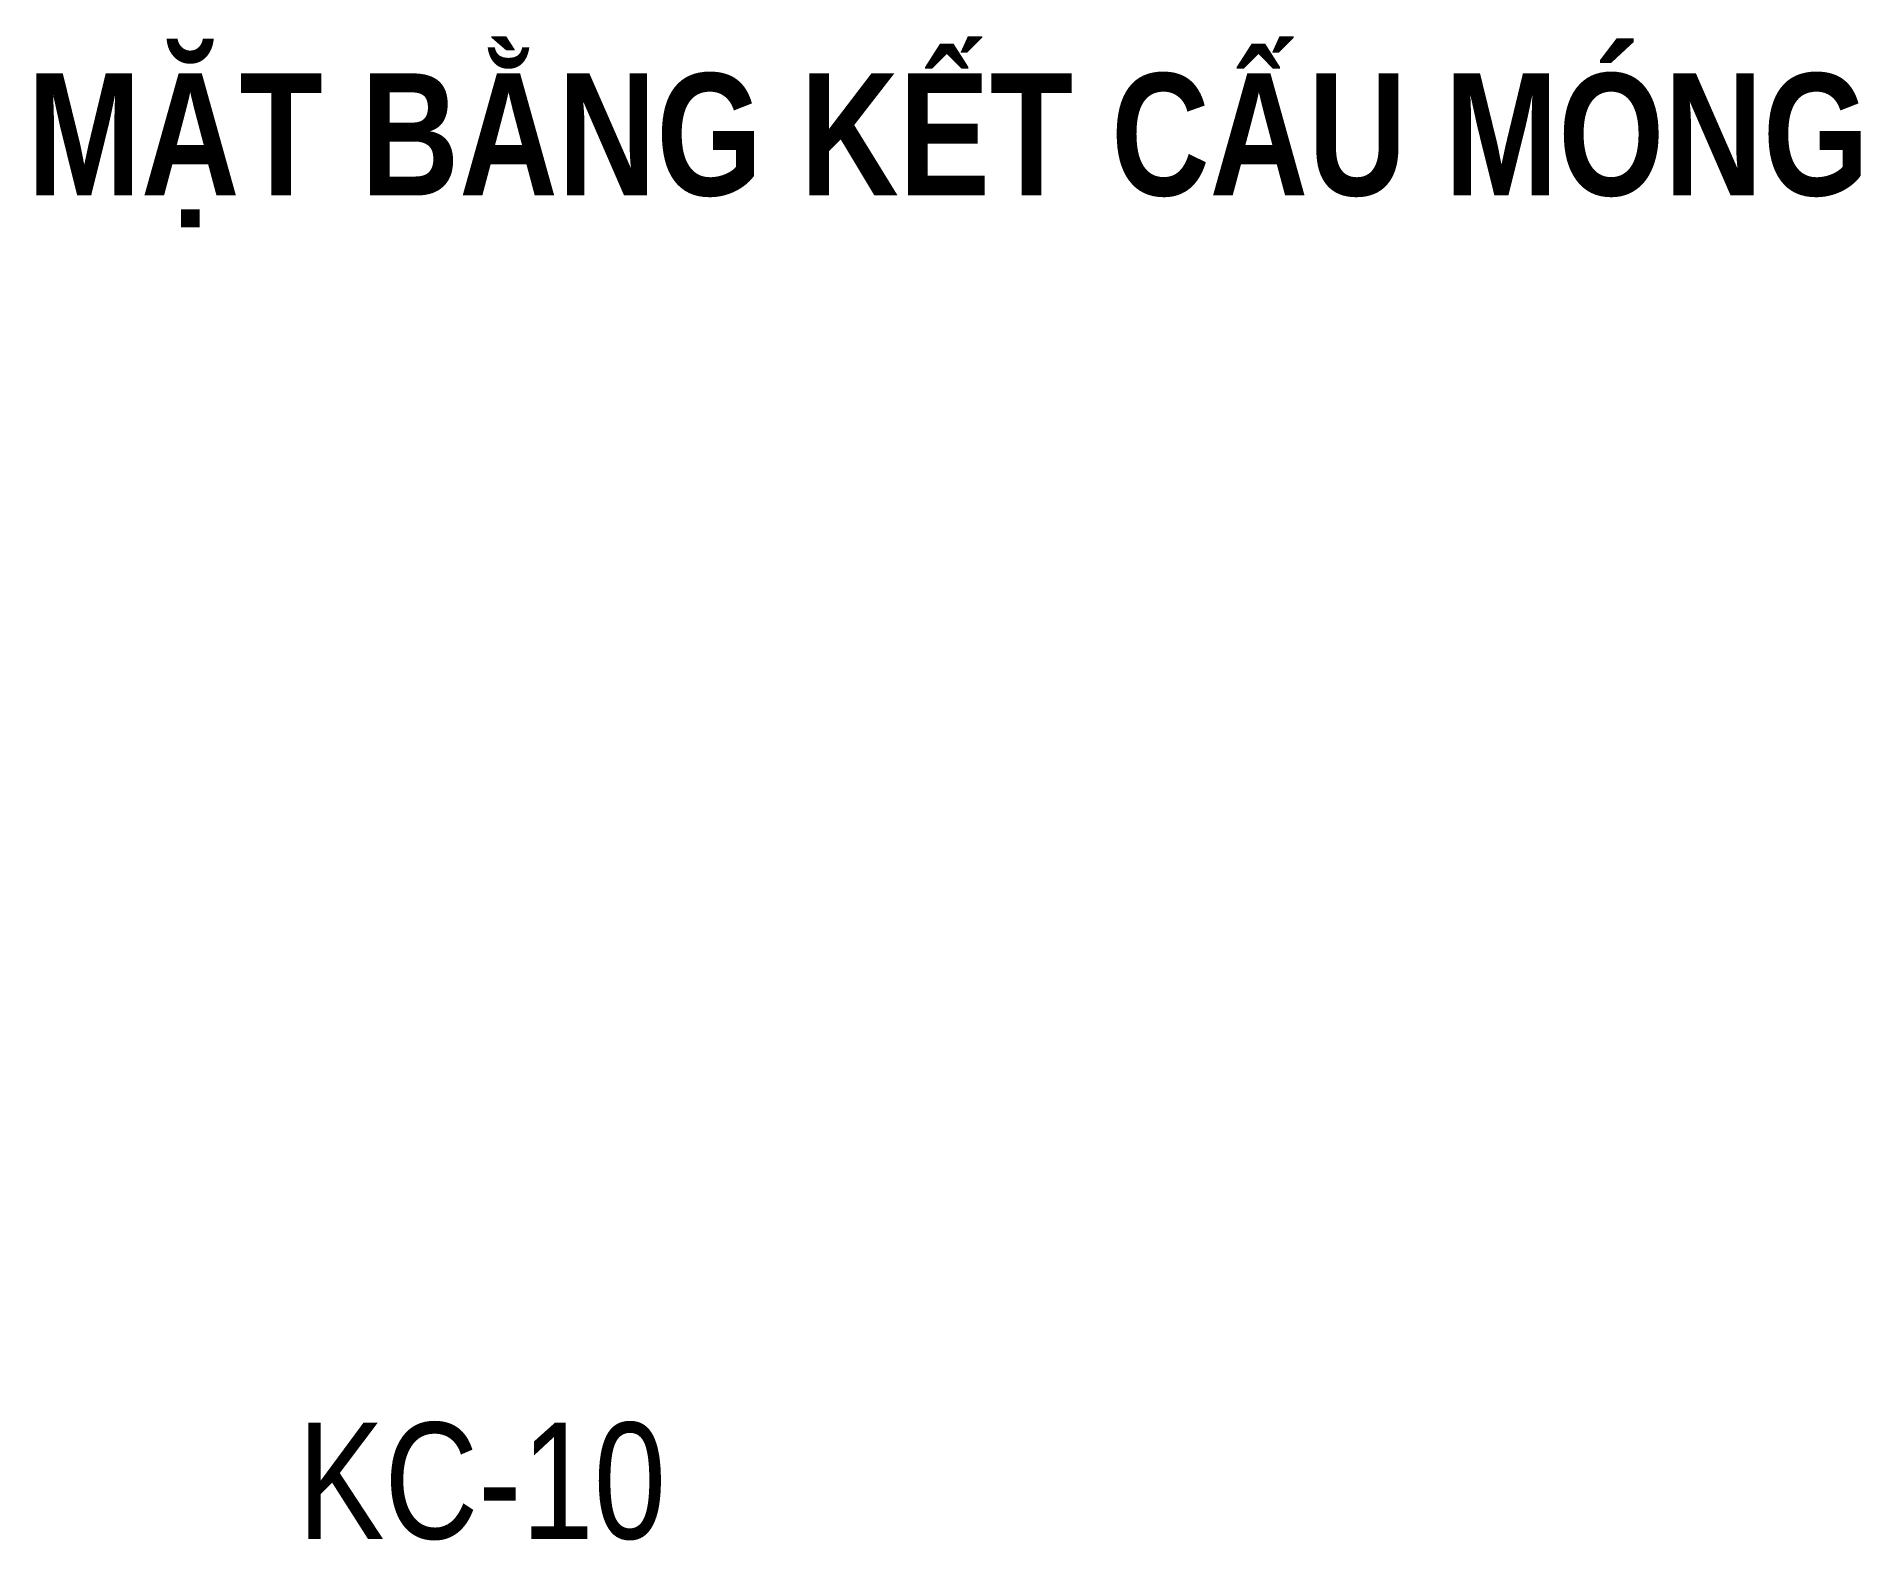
# Model space of a CAD drawing. Header units: millimetres. Extents: x 376.6 to 415.9, y 8.7 to 41.
import ezdxf
from ezdxf.enums import TextEntityAlignment as Align

# ---------------------------------------------------------------- set-up
doc = ezdxf.new("R2010")
doc.units = ezdxf.units.MM
doc.layers.add('KhungTenKC', color=7, linetype='Continuous', lineweight=9, plot=False)
doc.layers.add('S-_GEN-TBLK_T2--', color=7, linetype='Continuous', lineweight=25)
doc.layers.add('S-_GEN-TBLK_T5--', color=60, linetype='Continuous', lineweight=40)
doc.styles.add('Dce_Text', font='arial.ttf', dxfattribs={"width": 0.8})

# ---------------------------------------------------------------- blocks, each defined once
blk = doc.blocks.new('BLOCKTENBANVE_DCE')
at = {"layer": 'S-_GEN-TBLK_T2--', "color": 7, "style": 'Dce_Text', "width": 0.8}
blk.add_text('KC-10', height=2.5, dxfattribs=at).set_placement((386.224, 9.998), align=Align.MIDDLE_CENTER)
at = {"layer": 'S-_GEN-TBLK_T5--', "insert": (396.25, 38.6), "char_height": 2.625, "width": 42.5, "attachment_point": 5, "line_spacing_factor": 0.9, "style": 'Dce_Text'}
blk.add_mtext('{\\fArial|b1|i0|c0|p34;MẶT BẰNG KẾT CẤU MÓNG}', dxfattribs=at)

msp = doc.modelspace()

# ---------------------------------------------------------------- block references
at = {"layer": 'KhungTenKC'}
msp.add_blockref('BLOCKTENBANVE_DCE', (0, 0), dxfattribs=at)

doc.saveas('drawing.dxf')
